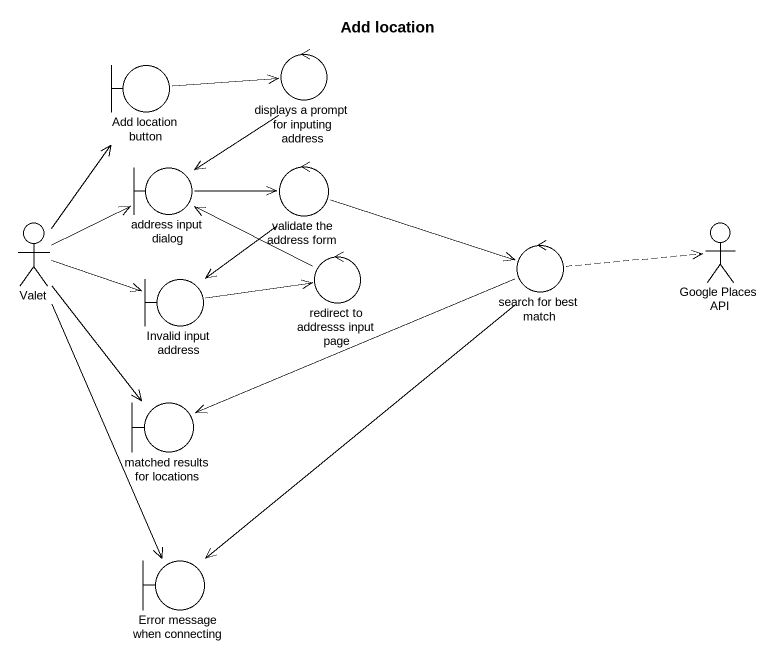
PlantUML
@startuml
title Add location
boundary "Add location button" as Add_location_button
control "displays a prompt for inputing address" as displays_a_prompt_for
boundary "address input dialog" as address_input_dialog
control "validate the address form" as validate_the_address_form
actor Valet
control "search for best match" as search_for_best_match
actor "Google Places API" as Google_Places_API
boundary "Invalid input address" as Invalid_input_address
control "redirect to addresss input page" as redirect_to_addresss_input
boundary "matched results for locations" as matched_results_for
boundary "Error message when connecting" as Error_message_when
Add_location_button -right-> displays_a_prompt_for
displays_a_prompt_for --> address_input_dialog
address_input_dialog -right-> validate_the_address_form
validate_the_address_form -right-> search_for_best_match
validate_the_address_form --> Invalid_input_address
Valet -up-> Add_location_button
Valet -right-> address_input_dialog
Valet -right-> Invalid_input_address
Valet --> matched_results_for
Valet --> Error_message_when
search_for_best_match .right.> Google_Places_API
search_for_best_match -left-> matched_results_for
search_for_best_match --> Error_message_when
Invalid_input_address -right-> redirect_to_addresss_input
redirect_to_addresss_input -left-> address_input_dialog
@enduml
